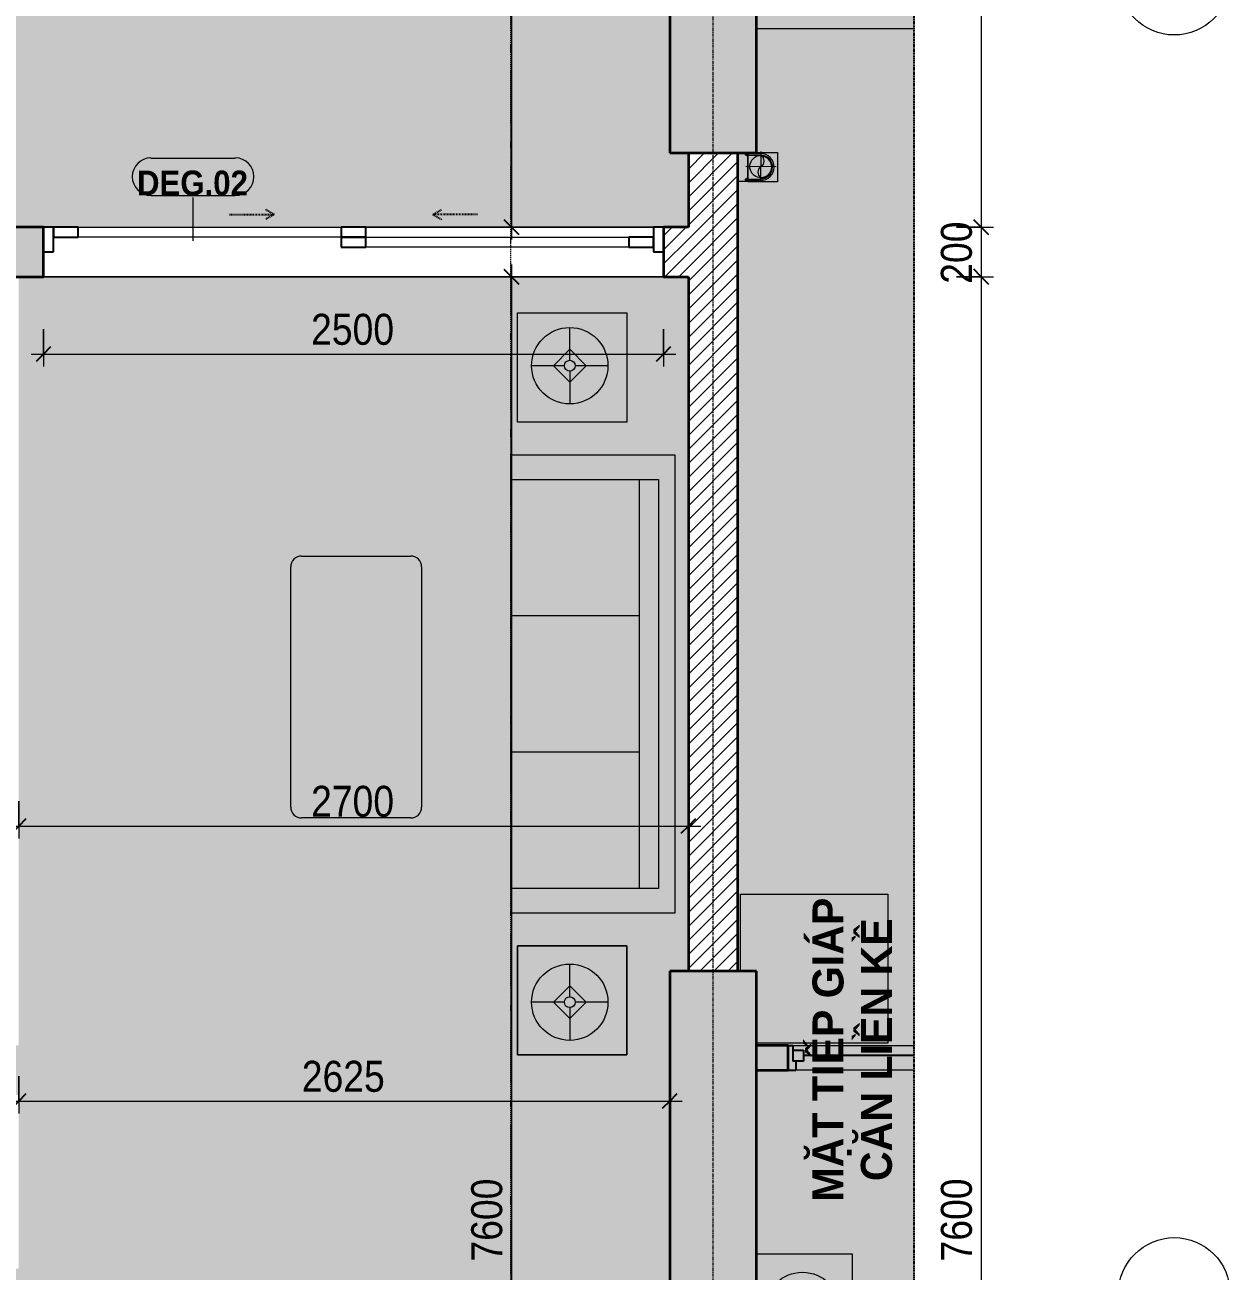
# Model space of a CAD drawing. Header units: millimetres. Extents: x 41758 to 237109, y 3795 to 78637.
# Drawn here: x 49978 to 54837, y 39327 to 44353 of the extents above; entities that cross this region are included whole.
import ezdxf

# ---------------------------------------------------------------- set-up
doc = ezdxf.new("R2010")
doc.units = ezdxf.units.MM
for name, pattern in [('Dash', [6, 3, -3]), ('Dash - Tight', [4.5, 3, -1.5]), ('Dash Dot 3_16_', [7.9375, 4.7625, -1.5875, 0, -1.5875]), ('Grid Line', [22.225, 12.7, -3.175, 3.175, -3.175]), ('Hidden', [7.14375, 4.7625, -2.38125]), ('IMPORT-CENTER _2_', [40.64, 25.4, -5.08, 5.08, -5.08])]:
    doc.linetypes.add(name, pattern=pattern)
for name, color, linetype, lineweight in [('0-1', 7, 'Continuous', 5), ('A-ANNO-DIMS', 211, 'Continuous', 9), ('A-ANNO-DIMS-50', 211, 'Continuous', 9), ('A-DETL-GENF-1', 7, 'Continuous', 18), ('A-DETL-GENF-3', 92, 'Dash - Tight', 18), ('A-DETL-GENF-4', 9, 'Continuous', 18), ('A-DETL-GENF-5', 92, 'Hidden', 25), ('A-DETL-MEDM', 33, 'Continuous', 35), ('A-DETL-THIN', 151, 'Continuous', 18), ('A-DOOR', 31, 'Continuous', 18), ('A-DOOR-4', 31, 'Continuous', 25), ('A-DOOR-FRAM', 31, 'Continuous', 25), ('A-DOOR-HDLN', 31, 'Dash', 25), ('A-DOOR-IDEN', 31, 'Continuous', 9), ('A-FLOR-2', 7, 'Continuous', 18), ('A-GLAZ', 151, 'Continuous', 18), ('A-GLAZ-1', 151, 'Continuous', 25), ('A-WALL', 113, 'Continuous', 18), ('A-WALL-4', 71, 'Continuous', 35), ('A-WALL-5', 254, 'Continuous', 18), ('A-WALL-6', 113, 'Continuous', 35), ('A-WALL-PATT-2', 111, 'Continuous', 18), ('G-ANNO-SYMB-1', 111, 'Dash Dot 3_16_', 18), ('G-ANNO-TEXT-1', 7, 'Continuous', 9), ('G-IMPT', 8, 'Continuous', 18), ('G-IMPT-2', 50, 'Continuous', 18), ('G-IMPT-3', 8, 'IMPORT-CENTER _2_', 18), ('I-FURN', 30, 'Continuous', 18), ('I-FURN-1', 253, 'Continuous', 18), ('I-FURN-2', 50, 'Continuous', 18), ('M-EQPM', 50, 'Continuous', 18), ('S-COLS', 52, 'Continuous', 18), ('S-GRID-1', 1, 'Grid Line', 9), ('S-GRID-IDEN', 1, 'Continuous', 9)]:
    doc.layers.add(name, color=color, linetype=linetype, lineweight=lineweight)
doc.layers.add('A-DETL-GENF-2', color=7, linetype='Continuous', lineweight=18, transparency=0.2)
doc.styles.add('Arial_B', font='arialbd.ttf', dxfattribs={"width": 0.95, "height": 125})
doc.styles.add('Arial_B_1', font='arialbd.ttf', dxfattribs={"width": 0.9, "height": 100})
doc.styles.add('UTM Avo', font='', dxfattribs={"width": 0.9, "height": 125})
doc.styles.get('UTM Avo').set_extended_font_data('UTM Avo')
doc.dimstyles.new('1_Dim_chi_tiet_2_5', dxfattribs={"dimscale": 304.8, "dimtxt": 124.912619, "dimasz": 0.19685, "dimexe": 0.164042, "dimexo": 0.0625, "dimgap": 0.016404, "dimtad": 1, "dimdec": 0, "dimrnd": 5, "dimzin": 0, "dimdsep": 46, "dimtxsty": 'UTM Avo', "dimblk1": 'OBLIQUE', "dimblk2": 'OBLIQUE', "dimsah": 1, "dimcen": 0.09, "dimdle": 0.164042, "dimazin": 0, "dimtfac": 1, "dimtdec": 4, "dimtix": 1, "dimtmove": 0, "dimatfit": 3, "dimfxl": 0.328084, "dimfxlon": 1, "dimtvp": 1, "dimtolj": 1, "dimtzin": 0, "dimarcsym": 2})
pattern_1 = [(45, (0, 0), (-28.284271, 28.284271), [])]

# ---------------------------------------------------------------- blocks, each defined once
blk = doc.blocks.new('NCV_TKTC_KET CAU_rvt-1-TKCS_CĂN HỘ LOẠI 6 - MẶT BẰNG')
at = {"layer": 'S-COLS'}
blk.add_line((52927.6, 43837), (52927.6, 44462), dxfattribs=at)
blk = doc.blocks.new('LOBBY_SOFA_1 - LOBBY_SOFA_1-901197-TKCS_CĂN HỘ LOẠI 6 - MẶT BẰNG')
at = {"layer": 'I-FURN'}
for p, q in [((-2128.3, 1548.5), (-1160.3, 1548.5)), ((-2172.3, 1064.5), (-2172.3, 1504.5)), ((-1116.3, 1504.5), (-1116.3, 1064.5)), ((-1160.3, 1020.5), (-2128.3, 1020.5)), ((-2556, 660), (-708, 660)), ((-2556, 0), (-2556, 660)), ((-2457, 66), (-2457, 660)), ((-1907, 143), (-1907, 660)), ((-1357, 143), (-1357, 660)), ((-807, 660), (-807, 66)), ((-708, 660), (-708, 0)), ((-2688.2, 633.5), (-3128.2, 633.5)), ((-3128.2, 633.5), (-3128.2, 193.5)), ((-2688.2, 193.5), (-2688.2, 633.5)), ((-575.9, 633.5), (-135.9, 633.5)), ((-575.9, 193.5), (-575.9, 633.5)), ((-135.9, 633.5), (-135.9, 193.5)), ((-2915.4, 445), (-2915.4, 577)), ((-348.6, 445), (-348.6, 577)), ((-2981.4, 423), (-2915.4, 489)), ((-2915.4, 489), (-2849.4, 423)), ((-348.6, 489), (-414.6, 423)), ((-282.6, 423), (-348.6, 489)), ((-2937.4, 423), (-3069.4, 423)), ((-2915.4, 357), (-2981.4, 423)), ((-2849.4, 423), (-2915.4, 357)), ((-2893.4, 423), (-2761.4, 423)), ((-370.6, 423), (-502.6, 423)), ((-414.6, 423), (-348.6, 357)), ((-348.6, 357), (-282.6, 423)), ((-326.6, 423), (-194.6, 423)), ((-2915.4, 269), (-2915.4, 401)), ((-348.6, 269), (-348.6, 401)), ((-3128.2, 193.5), (-2688.2, 193.5)), ((-135.9, 193.5), (-575.9, 193.5)), ((-807, 143), (-2457, 143)), ((-807, 66), (-2457, 66)), ((-708, 0), (-2556, 0))]:
    blk.add_line(p, q, dxfattribs=at)
for centre, radius in [((-2915.4, 423), 154), ((-348.6, 423), 154), ((-2915.4, 423), 22), ((-348.6, 423), 22)]:
    blk.add_circle(centre, radius, dxfattribs=at)
for centre, start, end in [((-2128.3, 1504.5), 90, 180), ((-1160.3, 1504.5), 0, 90), ((-2128.3, 1064.5), 180, 270), ((-1160.3, 1064.5), 270, 0)]:
    blk.add_arc(centre, 44, start, end, dxfattribs=at)
at = {"layer": 'I-FURN-1'}
for p, q in [((-2128.3, 1548.5), (-1160.3, 1548.5)), ((-2172.3, 1064.5), (-2172.3, 1504.5)), ((-1116.3, 1504.5), (-1116.3, 1064.5)), ((-1160.3, 1020.5), (-2128.3, 1020.5)), ((-2556, 660), (-708, 660)), ((-2556, 0), (-2556, 660)), ((-708, 660), (-708, 0)), ((-3128.2, 633.5), (-2688.2, 633.5)), ((-3128.2, 193.5), (-3128.2, 633.5)), ((-2688.2, 633.5), (-2688.2, 193.5)), ((-575.9, 633.5), (-135.9, 633.5)), ((-575.9, 193.5), (-575.9, 633.5)), ((-135.9, 633.5), (-135.9, 193.5)), ((-2688.2, 193.5), (-3128.2, 193.5)), ((-135.9, 193.5), (-575.9, 193.5)), ((-708, 0), (-2556, 0))]:
    blk.add_line(p, q, dxfattribs=at)
for centre, start, end in [((-2128.3, 1504.5), 90, 180), ((-1160.3, 1504.5), 0, 90), ((-2128.3, 1064.5), 180, 270), ((-1160.3, 1064.5), 270, 0)]:
    blk.add_arc(centre, 44, start, end, dxfattribs=at)
blk = doc.blocks.new('M_Fixed - 900 x 1400-901191-TKCS_CĂN HỘ LOẠI 6 - MẶT BẰNG')
at = {"layer": 'A-GLAZ-1'}
for p, q in [((387, 0), (431, 0)), ((387, -44), (387, 0)), ((418, 0), (418, 37)), ((450, 37), (418, 37)), ((431, -63), (431, 0)), ((-57.4, -22), (387, -22)), ((431, -44), (387, -44)), ((448.9, -63), (431, -63))]:
    blk.add_line(p, q, dxfattribs=at)
blk = doc.blocks.new('GIUONG NGU-2TAB-1600x2000 - GIUONG NGU-2TAB-1600x2000-V2-TKCS_CĂN HỘ LOẠI 6 - MẶT BẰNG')
at = {"layer": 'I-FURN-2'}
for p, q in [((458.5, 50), (458.5, 699.4)), ((458.5, 699.4), (458.5, 50)), ((508.5, 699.4), (508.5, 100)), ((2058.2, 100), (2058.2, 699.4)), ((2108.2, 699.4), (2108.2, 50)), ((2108.2, 50), (2108.2, 699.4)), ((8.5, 65), (8.5, 450.3)), ((8.5, 450.3), (458.5, 450.3)), ((8.5, 450.3), (458.5, 450.3)), ((8.5, 65), (8.5, 450.3)), ((233.5, 86.8), (233.5, 413.5)), ((458.5, 450.3), (458.5, 50)), ((458.5, 450.3), (458.5, 50)), ((2108.2, 50), (2108.2, 450.3)), ((2108.2, 450.3), (2558.2, 450.3)), ((2108.2, 450.3), (2108.2, 50)), ((2558.2, 450.3), (2108.2, 450.3)), ((2333.2, 86.8), (2333.2, 413.5)), ((2558.2, 450.3), (2558.2, 50)), ((2558.2, 50), (2558.2, 450.3)), ((120.2, 250.2), (346.8, 250.2)), ((2446.5, 250.2), (2219.8, 250.2)), ((508.5, 100), (2058.2, 100)), ((458.5, 50), (168.3, 50)), ((168.3, 50), (458.5, 50)), ((458.5, 50), (168.3, 50)), ((458.5, 0), (168.3, 0)), ((2108.2, 50), (458.5, 50)), ((458.5, 50), (458.5, 0)), ((458.5, 0), (458.5, 50)), ((458.5, 50), (2108.2, 50)), ((458.5, 50), (2108.2, 50)), ((2108.2, 0), (458.5, 0)), ((458.5, 0), (2108.2, 0)), ((2558.2, 50), (2108.2, 50)), ((2108.2, 50), (2558.2, 50)), ((2108.2, 0), (2108.2, 50)), ((2108.2, 50), (2108.2, 0)), ((2108.2, 50), (2558.2, 50)), ((2558.2, 0), (2108.2, 0)), ((2558.2, 50), (2558.2, 0))]:
    blk.add_line(p, q, dxfattribs=at)
for centre in [(233.5, 250.2), (2333.2, 250.2)]:
    blk.add_circle(centre, 150.7, dxfattribs=at)
blk = doc.blocks.new('MAY GIAT - MAY GIAT_dwg-V3-TKCS_CĂN HỘ LOẠI 6 - MẶT BẰNG')
at = {"layer": 'G-IMPT-2'}
blk.add_line((315, 596.6), (5, 596.6), dxfattribs=at)
at = {"layer": 'G-IMPT-2', "flags": 128}
blk.add_lwpolyline([(5, 596.6), (5, 2.3), (605, 2.3), (605, 531.6)], dxfattribs=at)
blk = doc.blocks.new('MAY GIAT - MAY GIAT-V4-TKCS_CĂN HỘ LOẠI 6 - MẶT BẰNG')
at = {"layer": 'I-FURN-2'}
for p, q in [((5, -2.3), (605, -2.3)), ((5, -596.6), (5, -2.3)), ((605, -2.3), (605, -531.6)), ((315, -596.6), (5, -596.6))]:
    blk.add_line(p, q, dxfattribs=at)
at = {"extrusion": (0, 0, -1), "zscale": -1, "rotation": 180}
blk.add_blockref('MAY GIAT - MAY GIAT_dwg-V3-TKCS_CĂN HỘ LOẠI 6 - MẶT BẰNG', (0, 0), dxfattribs=at)
blk = doc.blocks.new('NCV_TKTC_TANG 2_rvt-1-TKCS_CĂN HỘ LOẠI 6 - MẶT BẰNG')
at = {"layer": 'A-FLOR-2'}
for p, q in [((52512.6, 43536.9), (51352.6, 43536.9)), ((52552.6, 43336.9), (50052.6, 43336.9)), ((50052.6, 43336.9), (52552.6, 43336.9))]:
    blk.add_line(p, q, dxfattribs=at)
at = {"layer": 'A-WALL-4'}
for p, q in [((53054.6, 40236.9), (52927.6, 40236.9)), ((53054.6, 40136.9), (53054.6, 40236.9)), ((52927.6, 40136.9), (53054.6, 40136.9))]:
    blk.add_line(p, q, dxfattribs=at)
at = {"layer": 'A-WALL-5'}
for p, q in [((53562, 44336.9), (52927.6, 44336.9)), ((53054.6, 40236.9), (53562, 40236.9)), ((53562, 40136.9), (53054.6, 40136.9))]:
    blk.add_line(p, q, dxfattribs=at)
at = {"layer": 'A-GLAZ', "rotation": 180}
blk.add_blockref('M_Fixed - 900 x 1400-901191-TKCS_CĂN HỘ LOẠI 6 - MẶT BẰNG', (53504.6, 40173.9), dxfattribs=at)
at = {"layer": 'I-FURN'}
for name, p, rotation in [('LOBBY_SOFA_1 - LOBBY_SOFA_1-901197-TKCS_CĂN HỘ LOẠI 6 - MẶT BẰNG', (52597.6, 43326.9), 89.99999999999984), ('MAY GIAT - MAY GIAT-V4-TKCS_CĂN HỘ LOẠI 6 - MẶT BẰNG', (53459.2, 40851.9), 270.0000000000002), ('GIUONG NGU-2TAB-1600x2000 - GIUONG NGU-2TAB-1600x2000-V2-TKCS_CĂN HỘ LOẠI 6 - MẶT BẰNG', (52862.6, 39405.2), 269.9999999999995)]:
    blk.add_blockref(name, p, dxfattribs=dict(at, rotation=rotation))
blk = doc.blocks.new('DEG_02-DEG_03 - DEG_02-2500x2400mm-CỬA ĐI 02 CÁNH TRƯỢT-625766-TKCS_CĂN HỘ LOẠI 6 - MẶT BẰNG')
at = {"layer": 'A-DOOR'}
for p, q in [((-1110, 100), (-50, 100)), ((-50, 60), (-1110, 60)), ((50, 60), (1110, 60)), ((1110, 20), (50, 20))]:
    blk.add_line(p, q, dxfattribs=at)
at = {"layer": 'A-DOOR-4'}
for p, q in [((-1110, 100), (-1210, 100)), ((-1210, 100), (-1210, 60)), ((-1210, 60), (-1110, 60)), ((-1110, 60), (-1110, 100)), ((50, 100), (-50, 100)), ((-50, 100), (-50, 60)), ((50, 60), (-50, 60)), ((-50, 60), (-50, 20)), ((-50, 60), (50, 60)), ((50, 60), (50, 100)), ((50, 20), (50, 60)), ((1210, 60), (1110, 60)), ((1110, 60), (1110, 20)), ((1210, 20), (1210, 60)), ((-50, 20), (50, 20)), ((1110, 20), (1210, 20))]:
    blk.add_line(p, q, dxfattribs=at)
at = {"layer": 'A-DOOR-FRAM'}
for p, q in [((-1210, 100), (-1250, 100)), ((-1210, 0), (-1210, 100)), ((1250, 100), (1210, 100)), ((1210, 100), (1210, 0)), ((1250, 0), (1250, 100)), ((-1250, 0), (-1210, 0)), ((1210, 0), (1250, 0))]:
    blk.add_line(p, q, dxfattribs=at)
at = {"layer": 'A-DOOR-HDLN'}
for p, q in [((-500.4, 151.1), (-320.4, 151.1)), ((-320.4, 151.1), (-355, 171.1)), ((-320.4, 151.1), (-355, 131.1)), ((320.4, 151.1), (355, 171.1)), ((320.4, 151.1), (355, 131.1)), ((500.4, 151.1), (320.4, 151.1))]:
    blk.add_line(p, q, dxfattribs=at)
blk = doc.blocks.new('TKTC_XREF_251221_MB TANG 2-7 - TKTC_XREF_260130_MB TANG 2-5_dwg_$cc-V7-TKCS_CĂN HỘ LOẠI 6 - MẶT BẰNG')
at = {"layer": 'G-IMPT-3'}
for p, q in [((0, -0.673), (0, 0.673)), ((-0.673, 0), (0.673, 0))]:
    blk.add_line(p, q, dxfattribs=at)
at = {"layer": 'M-EQPM'}
for centre, radius, start, end in [((0, 0), 0.5, 72.1908, 360), ((0, 0), 0.5, 90, 270), ((0.188, 0.25), 0.313, 126.8699, 233.1301), ((-0.188, -0.25), 0.313, 306.8699, 53.1301), ((0, 0), 0.5, 360, 72)]:
    blk.add_arc(centre, radius, start, end, dxfattribs=at)
blk = doc.blocks.new('TKTC_XREF_251221_MB TANG 2-7 - TKTC_XREF_260130_MB TANG 2-5_dwg_CUM U_DN100-V8-TKCS_CĂN HỘ LOẠI 6 - MẶT BẰNG')
at = {"layer": 'G-IMPT'}
blk.add_hatch(color=256, dxfattribs=at).paths.add_polyline_path([(0, -61), (15.8, -58.9), (30.5, -52.8), (43.1, -43.1), (53.7, -28.5), (59.1, -14.8), (61, 0), (58.9, 15.8), (52.8, 30.5), (43.1, 43.1), (28.5, 53.7), (14.8, 59.1), (0, 61), (0, 57), (15.8, 54.6), (30.5, 47.8), (40.3, 40.3), (49.4, 28.5), (55.2, 13.4), (57, 0), (54.6, -15.8), (47.8, -30.5), (40.3, -40.3), (28.5, -49.4), (14.8, -55.1), (0, -57), (0, -58.9)])
for p, q in [((-79.1, 66.6), (-79.1, 63.4)), ((-76.6, 66.6), (-76.6, 63.4)), ((-74.6, 66.6), (-74.6, 63.4)), ((-72.7, 69.3), (-72.7, 60.7)), ((-66.9, 67.9), (-71.7, 67.9)), ((-65, 69), (0, 69)), ((-66.9, 62.1), (-71.7, 62.1)), ((-79.1, -63.4), (-79.1, -66.6)), ((-76.6, -63.4), (-76.6, -66.6)), ((-74.6, -63.4), (-74.6, -66.6)), ((-72.7, -60.7), (-72.7, -69.3)), ((-66.9, -62.1), (-71.7, -62.1)), ((-66.9, -67.9), (-71.7, -67.9)), ((-65, -69), (0, -69))]:
    blk.add_line(p, q, dxfattribs=at)
at = {"layer": 'G-IMPT', "flags": 128}
for points in [[(-72.7, 67.6), (-78.1, 67.6), (-78.1, 62.4), (-72.7, 62.4)], [(-71.7, 59.2), (-66.9, 59.2), (-66.9, 70.8), (-71.7, 70.8)], [(-66.9, 70.8), (-66.9, 72.7), (-65, 72.7), (-65, 57.3), (-66.9, 57.3), (-66.9, 59.2)], [(-65, 61), (0, 61), (0, 57)], [(-72.7, -62.4), (-78.1, -62.4), (-78.1, -67.6), (-72.7, -67.6)], [(-71.7, -70.8), (-66.9, -70.8), (-66.9, -59.2), (-71.7, -59.2)], [(-66.9, -59.2), (-66.9, -57.3), (-65, -57.3), (-65, -72.7), (-66.9, -72.7), (-66.9, -70.8)], [(-65, -61), (0, -61), (0, -57)]]:
    blk.add_lwpolyline(points, dxfattribs=at)
at = {"layer": 'G-IMPT'}
for centre, radius, start, end in [((-78.1, 66.6), 0.96, 90, 180), ((-71.1, 69.3), 1.56, 112.61986, 247.38014), ((-67.9, 65), 4.8, 143.1301, 216.8699), ((0, 0), 69, 270, 90), ((-78.1, 63.4), 0.96, 180, 270), ((-71.1, 60.7), 1.56, 112.61986, 247.38014), ((0, 0), 61, 270, 90), ((0, 0), 57, 270, 90), ((-78.1, -63.4), 0.96, 90, 180), ((-71.1, -60.7), 1.56, 112.61986, 247.38014), ((-67.9, -65), 4.8, 143.1301, 216.8699), ((-78.1, -66.6), 0.96, 180, 270), ((-71.1, -69.3), 1.56, 112.61986, 247.38014)]:
    blk.add_arc(centre, radius, start, end, dxfattribs=at)
blk = doc.blocks.new('TKTC_XREF_251221_MB TANG 2-7 - TKTC_XREF_251221_MB TANG 2-7-2039446-TKCS_CĂN HỘ LOẠI 6 - MẶT BẰNG')
at = {"layer": 'M-EQPM'}
for p, q in [((19240, 26600), (19240, 26484.2)), ((19240, 26482.2), (19240, 26600)), ((19275, 26601.8), (19360, 26601.8)), ((19360, 26601.8), (19360, 26482.2)), ((19240, 26484.2), (19200, 26484.2)), ((19360, 26482.2), (19240, 26482.2))]:
    blk.add_line(p, q, dxfattribs=at)
at = {"xscale": 0.7894736842105242, "yscale": 0.7894736842105242, "zscale": 0.7894736842105242}
blk.add_blockref('TKTC_XREF_251221_MB TANG 2-7 - TKTC_XREF_260130_MB TANG 2-5_dwg_CUM U_DN100-V8-TKCS_CĂN HỘ LOẠI 6 - MẶT BẰNG', (19291.3, 26542.4), dxfattribs=at)
at = {"extrusion": (0, 0, -1), "xscale": 90.00000000005072, "yscale": 90.00000000005072, "zscale": -90.00000000005073, "rotation": 0.3740267799372842}
blk.add_blockref('TKTC_XREF_251221_MB TANG 2-7 - TKTC_XREF_260130_MB TANG 2-5_dwg_$cc-V7-TKCS_CĂN HỘ LOẠI 6 - MẶT BẰNG', (-19292.9, 26544.2), dxfattribs=at)
blk = doc.blocks.new('BORDER VIEW - BORDER VIEW-2592627-TKCS_CĂN HỘ LOẠI 6 - MẶT BẰNG')
at = {"layer": 'A-DETL-GENF-5'}
blk.add_line((9749.4, 11501), (9749.4, 150), dxfattribs=at)
blk = doc.blocks.new('Grid - M_Grid Head - Circle-353313-TKCS_CĂN HỘ LOẠI 6 - MẶT BẰNG')
at = {"layer": 'S-GRID-IDEN'}
blk.add_circle((0, 0), 4.5, dxfattribs=at)
blk = doc.blocks.new('DIMBLOCK6-TKCS_CĂN HỘ LOẠI 6 - MẶT BẰNG')
at = {"layer": 'A-ANNO-DIMS-50'}
for p, q in [((53833.3, 45787), (53833.3, 43536.9)), ((53733.3, 45737), (53883.3, 45737)), ((53833.3, 45737), (53733.3, 45737)), ((53733.3, 43536.9), (53883.3, 43536.9)), ((53833.3, 43536.9), (53733.3, 43536.9))]:
    blk.add_line(p, q, dxfattribs=at)
at = {"layer": 'A-ANNO-DIMS-50', "lineweight": 25}
for p, q in [((53833.3, 45737), (53803.3, 45767)), ((53833.3, 45737), (53863.3, 45707)), ((53833.3, 43536.9), (53803.3, 43566.9)), ((53833.3, 43536.9), (53863.3, 43506.9))]:
    blk.add_line(p, q, dxfattribs=at)
at = {"layer": 'A-ANNO-DIMS-50', "color": 0, "insert": (53670.9, 44465.8), "char_height": 125, "width": 410.824, "attachment_point": 1, "rotation": 90, "line_spacing_factor": 1.110334, "style": 'UTM Avo'}
blk.add_mtext('2200', dxfattribs=at)
blk = doc.blocks.new('_Oblique')
at = {"color": 0, "linetype": 'ByBlock', "lineweight": -2}
blk.add_line((-0.5, -0.5), (0.5, 0.5), dxfattribs=at)
blk = doc.blocks.new('DIMBLOCK7-TKCS_CĂN HỘ LOẠI 6 - MẶT BẰNG')
at = {"layer": 'A-ANNO-DIMS-50'}
for p, q in [((53733.3, 43536.9), (53883.3, 43536.9)), ((53833.3, 43536.9), (53733.3, 43536.9)), ((53833.3, 43536.9), (53833.3, 43336.9)), ((53733.3, 43336.9), (53883.3, 43336.9)), ((53833.3, 43336.9), (53733.3, 43336.9))]:
    blk.add_line(p, q, dxfattribs=at)
at = {"layer": 'A-ANNO-DIMS-50', "lineweight": 25}
for p, q in [((53833.3, 43536.9), (53803.3, 43566.9)), ((53833.3, 43536.9), (53863.3, 43506.9)), ((53833.3, 43336.9), (53803.3, 43366.9)), ((53833.3, 43336.9), (53863.3, 43306.9))]:
    blk.add_line(p, q, dxfattribs=at)
at = {"layer": 'A-ANNO-DIMS-50', "color": 0, "insert": (53670.9, 43308.6), "char_height": 125, "width": 308.118, "attachment_point": 1, "rotation": 90, "line_spacing_factor": 1.110334, "style": 'UTM Avo'}
blk.add_mtext('200', dxfattribs=at)
blk = doc.blocks.new('DIMBLOCK8-TKCS_CĂN HỘ LOẠI 6 - MẶT BẰNG')
at = {"layer": 'A-ANNO-DIMS-50'}
for p, q in [((53733.3, 43336.9), (53883.3, 43336.9)), ((53833.3, 43336.9), (53733.3, 43336.9)), ((53833.3, 43336.9), (53833.3, 35737.4)), ((53733.3, 35737.4), (53883.3, 35737.4)), ((53833.3, 35737.4), (53733.3, 35737.4))]:
    blk.add_line(p, q, dxfattribs=at)
at = {"layer": 'A-ANNO-DIMS-50', "lineweight": 25}
for p, q in [((53833.3, 43336.9), (53803.3, 43366.9)), ((53833.3, 43336.9), (53863.3, 43306.9)), ((53833.3, 35737.4), (53803.3, 35767.4)), ((53833.3, 35737.4), (53863.3, 35707.4))]:
    blk.add_line(p, q, dxfattribs=at)
at = {"layer": 'A-ANNO-DIMS-50', "color": 0, "insert": (53670.9, 39366), "char_height": 125, "width": 410.824, "attachment_point": 1, "rotation": 90, "line_spacing_factor": 1.110334, "style": 'UTM Avo'}
blk.add_mtext('7600', dxfattribs=at)
blk = doc.blocks.new('DIMBLOCK21-TKCS_CĂN HỘ LOẠI 6 - MẶT BẰNG')
at = {"layer": 'A-ANNO-DIMS-50'}
for p, q in [((49952.6, 41221.7), (49952.6, 41071.7)), ((49952.6, 41121.7), (49952.6, 41221.7)), ((52652.6, 41221.7), (52652.6, 41071.7)), ((52652.6, 41121.7), (52652.6, 41221.7)), ((49902.6, 41121.7), (52702.6, 41121.7))]:
    blk.add_line(p, q, dxfattribs=at)
at = {"layer": 'A-ANNO-DIMS-50', "lineweight": 25}
for p, q in [((49952.6, 41121.7), (49922.6, 41091.7)), ((49952.6, 41121.7), (49982.6, 41151.7)), ((52652.6, 41121.7), (52622.6, 41091.7)), ((52652.6, 41121.7), (52682.6, 41151.7))]:
    blk.add_line(p, q, dxfattribs=at)
at = {"layer": 'A-ANNO-DIMS-50', "color": 0, "insert": (51131.4, 41284.1), "char_height": 125, "width": 410.824, "attachment_point": 1, "line_spacing_factor": 1.110334, "style": 'UTM Avo'}
blk.add_mtext('2700', dxfattribs=at)
blk = doc.blocks.new('DIMBLOCK22-TKCS_CĂN HỘ LOẠI 6 - MẶT BẰNG')
at = {"layer": 'A-ANNO-DIMS-50'}
for p, q in [((51939.3, 43386.5), (51939.3, 35686.9)), ((52039.3, 43336.5), (51889.3, 43336.5)), ((51939.3, 43336.5), (52039.3, 43336.5)), ((52039.3, 35736.9), (51889.3, 35736.9)), ((51939.3, 35736.9), (52039.3, 35736.9))]:
    blk.add_line(p, q, dxfattribs=at)
at = {"layer": 'A-ANNO-DIMS-50', "lineweight": 25}
for p, q in [((51939.3, 43336.5), (51909.3, 43366.5)), ((51939.3, 43336.5), (51969.3, 43306.5)), ((51939.3, 35736.9), (51909.3, 35766.9)), ((51939.3, 35736.9), (51969.3, 35706.9))]:
    blk.add_line(p, q, dxfattribs=at)
at = {"layer": 'A-ANNO-DIMS-50', "color": 0, "insert": (51776.9, 39365.5), "char_height": 125, "width": 410.824, "attachment_point": 1, "rotation": 90, "line_spacing_factor": 1.110334, "style": 'UTM Avo'}
blk.add_mtext('7600', dxfattribs=at)
blk = doc.blocks.new('DIMBLOCK37-TKCS_CĂN HỘ LOẠI 6 - MẶT BẰNG')
at = {"layer": 'A-ANNO-DIMS-50'}
for p, q in [((51939.3, 45682), (51939.3, 43486.9)), ((52039.3, 45632), (51889.3, 45632)), ((51939.3, 45632), (52039.3, 45632)), ((52039.3, 43536.9), (51889.3, 43536.9)), ((51939.3, 43536.9), (52039.3, 43536.9))]:
    blk.add_line(p, q, dxfattribs=at)
at = {"layer": 'A-ANNO-DIMS-50', "lineweight": 25}
for p, q in [((51939.3, 45632), (51909.3, 45662)), ((51939.3, 45632), (51969.3, 45602)), ((51939.3, 43536.9), (51909.3, 43566.9)), ((51939.3, 43536.9), (51969.3, 43506.9))]:
    blk.add_line(p, q, dxfattribs=at)
at = {"layer": 'A-ANNO-DIMS-50', "color": 0, "insert": (51776.9, 44413.3), "char_height": 125, "width": 410.824, "attachment_point": 1, "rotation": 90, "line_spacing_factor": 1.110334, "style": 'UTM Avo'}
blk.add_mtext('2095', dxfattribs=at)
blk = doc.blocks.new('DIMBLOCK38-TKCS_CĂN HỘ LOẠI 6 - MẶT BẰNG')
at = {"layer": 'A-ANNO-DIMS-50'}
for p, q in [((49952.6, 40112.7), (49952.6, 39962.7)), ((49952.6, 40012.7), (49952.6, 40112.7)), ((52577.6, 40112.7), (52577.6, 39962.7)), ((52577.6, 40012.7), (52577.6, 40112.7)), ((49902.6, 40012.7), (52627.6, 40012.7))]:
    blk.add_line(p, q, dxfattribs=at)
at = {"layer": 'A-ANNO-DIMS-50', "lineweight": 25}
for p, q in [((49952.6, 40012.7), (49922.6, 39982.7)), ((49952.6, 40012.7), (49982.6, 40042.7)), ((52577.6, 40012.7), (52547.6, 39982.7)), ((52577.6, 40012.7), (52607.6, 40042.7))]:
    blk.add_line(p, q, dxfattribs=at)
at = {"layer": 'A-ANNO-DIMS-50', "color": 0, "insert": (51093.9, 40175.1), "char_height": 125, "width": 410.824, "attachment_point": 1, "line_spacing_factor": 1.110334, "style": 'UTM Avo'}
blk.add_mtext('2625', dxfattribs=at)
blk = doc.blocks.new('STN_Door Tag - STN_Door Tag-1788670-TKCS_CĂN HỘ LOẠI 6 - MẶT BẰNG')
at = {"layer": 'A-DOOR-IDEN'}
for p, q in [((-3.37, 1.49), (3.43, 1.49)), ((-3.37, -1.52), (3.43, -1.52))]:
    blk.add_line(p, q, dxfattribs=at)
for centre, start, end in [((-3.37, -0.01), 90, 270), ((3.43, -0.01), 270, 90)]:
    blk.add_arc(centre, 1.51, start, end, dxfattribs=at)
blk = doc.blocks.new('DIMBLOCK39-TKCS_CĂN HỘ LOẠI 6 - MẶT BẰNG')
at = {"layer": 'A-ANNO-DIMS-50'}
for p, q in [((50052.6, 43125.2), (50052.6, 42975.2)), ((50052.6, 43025.2), (50052.6, 43125.2)), ((52552.6, 43125.2), (52552.6, 42975.2)), ((52552.6, 43025.2), (52552.6, 43125.2)), ((50002.6, 43025.2), (52602.6, 43025.2))]:
    blk.add_line(p, q, dxfattribs=at)
at = {"layer": 'A-ANNO-DIMS-50', "lineweight": 25}
for p, q in [((50052.6, 43025.2), (50022.6, 42995.2)), ((50052.6, 43025.2), (50082.6, 43055.2)), ((52552.6, 43025.2), (52522.6, 42995.2)), ((52552.6, 43025.2), (52582.6, 43055.2))]:
    blk.add_line(p, q, dxfattribs=at)
at = {"layer": 'A-ANNO-DIMS-50', "color": 0, "insert": (51131.4, 43187.6), "char_height": 125, "width": 410.824, "attachment_point": 1, "line_spacing_factor": 1.110334, "style": 'UTM Avo'}
blk.add_mtext('2500', dxfattribs=at)

msp = doc.modelspace()

# ---------------------------------------------------------------- hatches: boundary and pattern name
at = {"layer": 'A-DETL-GENF-1'}
h = msp.add_hatch(color=256, dxfattribs=at)
h.paths.add_polyline_path([(51133.2, 43536.9), (52652.6, 43536.9), (52652.6, 43836.9), (52577.6, 43837), (52577.6, 44536.9), (52827.6, 44537.4), (52827.6, 45632), (48852.6, 45632), (48852.6, 45536.9), (48847.6, 45536.9), (48847.6, 45532), (48052.6, 45532), (48052.6, 44536.9), (48252.6, 44536.9), (48252.6, 44336.9), (48052.6, 44336.9), (48052.6, 43536.9), (50192.6, 43536.9)])
h.paths.add_polyline_path([(48144.3, 45371.1), (48128.5, 45373.2), (48113.8, 45379.3), (48101.2, 45388.9), (48091.6, 45401.5), (48085.5, 45416.2), (48083.4, 45432), (48087.4, 45432), (48089.8, 45416.2), (48095, 45403.5), (48104.1, 45391.8), (48115.8, 45382.7), (48129.6, 45377), (48144.3, 45375.1), (48160, 45377.5), (48172.7, 45382.7), (48184.5, 45391.8), (48193.5, 45403.5), (48199.2, 45417.2), (48201.1, 45432), (48205.1, 45432), (48203, 45416.2), (48197, 45401.5), (48187.3, 45388.9), (48172.7, 45378.4), (48159, 45373)])
h.paths.add_polyline_path([(48295.1, 45397.7), (48282.6, 45399.4), (48271, 45404.2), (48261.1, 45412), (48253.5, 45422), (48248.8, 45433.6), (48247.2, 45446.1), (48250.3, 45446.1), (48252.1, 45433.6), (48257.4, 45422), (48263.3, 45414.2), (48272.6, 45407), (48284.5, 45402.3), (48295.1, 45400.8), (48307.5, 45402.6), (48319.2, 45407.9), (48327, 45413.8), (48334.2, 45423.1), (48338.7, 45433.9), (48340.3, 45445.5), (48343.5, 45445.5), (48341.8, 45433.1), (48336.9, 45421.5), (48329.2, 45411.5), (48317.6, 45403.3), (48306.7, 45399.1), (48295.1, 45397.7)])
msp.add_hatch(color=256, dxfattribs=at).paths.add_polyline_path([(52467.6, 35736.9), (52652.6, 35737.4), (52652.6, 39236.9), (52577.6, 39236.9), (52577.6, 40536.9), (52652.6, 40536.9), (52652.4, 43336.5), (49952.6, 43336.5), (49952.6, 39336.9), (47452.6, 39336.9), (47452.6, 37936.9), (48552.6, 37936.9), (48552.6, 35736.9), (51447.6, 35736.9)])
at = {"layer": 'A-DETL-GENF-2'}
h = msp.add_hatch(color=256, dxfattribs=at)
h.paths.add_polyline_path([(51133.2, 34896.9), (53412, 34896.9), (53450.8, 34902), (53487, 34917), (53518.1, 34940.9), (53541.9, 34971.9), (53556.9, 35008.1), (53562, 35046.9), (53562, 46398), (53556.9, 46436.8), (53541.9, 46473), (53518.1, 46504), (53487, 46527.9), (53450.8, 46542.9), (53412, 46548), (43962.6, 46548), (43923.7, 46542.9), (43887.6, 46527.9), (43856.5, 46504), (43832.7, 46473), (43817.7, 46436.8), (43812.6, 46398), (43812.6, 35046.9), (43817.7, 35008.1), (43832.7, 34971.9), (43856.5, 34940.9), (43887.6, 34917), (43923.7, 34902), (43962.6, 34896.9), (50326.8, 34896.9)])
h.paths.add_polyline_path([(51412.6, 35537.4), (44452.6, 35537.4), (44452.6, 45736.9), (44652.6, 45736.9), (44652.6, 45732), (48652.6, 45732), (48652.6, 45737), (48852.6, 45736.9), (48852.6, 45732), (52927.6, 45732), (52927.5, 43836.9), (52852.6, 43836.9), (52852.6, 40536.9), (52927.6, 40536.9), (52927.6, 39236.9), (52852.6, 39236.9), (52852.6, 35537.4), (51447.6, 35537.4)])
h.paths.add_polyline_path([(52943.9, 43731.2), (52943.9, 43734.3), (52956.3, 43736.2), (52968, 43741.6), (52975.7, 43747.5), (52982.8, 43756.8), (52987.5, 43768.7), (52988.9, 43779.3), (52987, 43791.8), (52981.6, 43803.4), (52975.7, 43811.2), (52966.4, 43818.3), (52955.5, 43822.8), (52943.9, 43824.3), (52943.9, 43827.5), (52956.3, 43825.9), (52968, 43821), (52977.9, 43813.4), (52986.2, 43801.8), (52990.5, 43791), (52992, 43779.3), (52990.4, 43766.9), (52985.6, 43755.3), (52977.9, 43745.3), (52966.4, 43737), (52955.5, 43732.7)])
at = {"layer": 'A-DETL-GENF-4'}
h = msp.add_hatch(dxfattribs=at)
h.set_pattern_fill('FP_2', color=256, style=0, pattern_type=2)
h.set_pattern_definition([(50, (0, 0), (364.3679, -31.8783), [38.1, -419.1]), (355, (0, 0), (-70.4859, 382.1133), [30.48, -335.28]), (100.451, (30.36, -2.66), (293.885, 350.2334), [32.38, -356.18]), (46.184, (0, 101.6), (542.1585, -84.0858), [57.15, -628.65]), (96.636, (45.2, 94.6), (474.805, 494.8554), [48.57, -534.27]), (351.184, (0, 101.6), (474.81, 494.85), [45.72, -502.92]), (21, (50.8, 76.2), (303.2285, -204.5305), [38.1, -419.1]), (326, (50.8, 76.2), (123.6039, 368.376), [30.48, -335.28]), (71.451, (76.07, 59.16), (426.8341, 163.8427), [32.38, -356.18]), (37.5, (0, 0), (6.17665, 169.11015), [3.353, -327.863, 3.353, -337.007, -336.55]), (37.5, (0, 0), (6.17665, 169.11015), [-671.576, 3.353, -333.197]), (7.5, (0, 0), (133.63888, 200.3615), [3.353, -190.703, 3.353, -320.243, -128.27]), (7.5, (0, 0), (133.63888, 200.3615), [-517.652, 3.353, -124.917]), (327.5, (-113.28, 0), (271.18182, -11.45836), [3.353, -123.647, 3.353, -392.887, -525.78]), (327.5, (-113.28, 0), (271.18182, -11.45836), [-523.24, 3.353, -522.427]), (317.5, (-164.08, 0), (296.2585, 50.85285), [3.353, -161.747, 3.353, -259.791, -373.38]), (317.5, (-164.08, 0), (296.2585, 50.85285), [-428.244, 3.353, -370.027]), (45, (0, 0), (-125.7236, 125.7236), []), (45, (0, 190.5), (-125.7236, 125.7236), [])])
h.paths.add_polyline_path([(44652.6, 35537.4), (44652.6, 35736.9), (44452.6, 35736.9), (44452.6, 35537.4)])
h.paths.add_polyline_path([(49652.9, 35537.4), (49652.9, 35737.4), (49452.9, 35736.9), (49452.9, 35537.4)])
h.paths.add_polyline_path([(52652.6, 35537.4), (52852.6, 35537.4), (52852.6, 35737.4), (52652.6, 35736.9), (52652.6, 35691.3)])
h.paths.add_polyline_path([(48452.6, 37836.9), (48552.6, 37836.9), (48552.6, 37936.9), (48352.6, 37936.9), (48352.6, 37836.9)])
h.paths.add_polyline_path([(52652.6, 39236.9), (52927.6, 39236.9), (52927.6, 40536.9), (52577.6, 40536.9), (52577.6, 39236.9)])
h.paths.add_polyline_path([(44652.6, 39236.9), (44802.6, 39236.9), (44802.6, 40536.9), (44452.6, 40536.9), (44452.6, 39236.9)])
h.paths.add_polyline_path([(49952.6, 40036.9), (49952.6, 40236.9), (49852.6, 40236.9), (49852.6, 40036.9)])
h.paths.add_polyline_path([(47352.6, 40036.9), (47452.6, 40036.9), (47452.6, 40236.9), (47352.6, 40236.9)])
h.paths.add_polyline_path([(49952.6, 43336.9), (50052.6, 43336.9), (50052.5, 43536.9), (49852.6, 43536.9), (49852.6, 43336.9)])
h.paths.add_polyline_path([(47452.6, 43336.9), (47552.6, 43336.9), (47552.6, 43536.9), (47352.6, 43536.9), (47352.6, 43336.9), (47424.6, 43336.9)])
h.paths.add_polyline_path([(52927.6, 43836.9), (52927.6, 43837), (52927.6, 44536.9), (52577.6, 44536.9), (52577.6, 43836.9), (52927.5, 43836.9)])
h.paths.add_polyline_path([(44652.6, 43836.9), (44802.6, 43836.9), (44802.6, 44536.9), (44452.6, 44536.9), (44452.6, 43836.9)])
h.paths.add_polyline_path([(48052.6, 44336.9), (48252.6, 44336.9), (48252.6, 44536.9), (47852.6, 44536.9), (47852.6, 44336.9)])
h.paths.add_polyline_path([(48847.6, 45537), (48852.6, 45537), (48852.5, 45737), (48652.6, 45736.9), (48652.6, 45537), (48660.8, 45537)])
h.paths.add_polyline_path([(44652.6, 45537), (44652.6, 45732), (44452.6, 45732), (44452.6, 45537), (44642.2, 45537)])
at = {"layer": 'A-WALL-PATT-2'}
h = msp.add_hatch(dxfattribs=at)
h.set_pattern_fill('FP_1', color=256, style=0, pattern_type=2)
h.set_pattern_definition(pattern_1)
h.paths.add_polyline_path([(52852.6, 40536.9), (52852.5, 43836.9), (52652.6, 43836.9), (52652.6, 40536.9)])
h = msp.add_hatch(dxfattribs=at)
h.set_pattern_fill('FP_1', color=256, style=0, pattern_type=2)
h.set_pattern_definition(pattern_1)
h.paths.add_polyline_path([(52552.6, 43336.9), (52652.6, 43336.9), (52652.6, 43536.9), (52552.6, 43536.9), (52552.6, 43386.9)])
h.paths.add_polyline_path([(47552.6, 43336.9), (48252.6, 43336.9), (48252.6, 43536.9), (47552.6, 43536.9)])
h.paths.add_polyline_path([(49852.5, 43336.9), (49852.5, 43536.9), (49652.6, 43536.9), (49652.6, 43336.9)])

# ---------------------------------------------------------------- linework, layer by layer
at = {"layer": 'A-DETL-MEDM'}
for p, q in [((52577.6, 44536.9), (52577.6, 43836.9)), ((52927.6, 43836.9), (52927.6, 44536.9)), ((52577.6, 43836.9), (52927.6, 43836.9)), ((50052.6, 43536.9), (49852.6, 43536.9)), ((50052.6, 43336.9), (50052.6, 43536.9)), ((49852.6, 43336.9), (50052.6, 43336.9)), ((52927.6, 40536.9), (52577.6, 40536.9)), ((52577.6, 40536.9), (52577.6, 39236.9)), ((52927.6, 39236.9), (52927.6, 40536.9))]:
    msp.add_line(p, q, dxfattribs=at)
at = {"layer": 'A-DETL-THIN'}
for p, q in [((52652.6, 43536.9), (52652.6, 43836.9)), ((52852.6, 43836.9), (52852.6, 40536.9)), ((50052.6, 43536.9), (52652.6, 43536.9)), ((52652.6, 43336.5), (49952.6, 43336.5)), ((52652.6, 40536.9), (52652.6, 43336.5))]:
    msp.add_line(p, q, dxfattribs=at)
at = {"layer": 'A-DOOR-IDEN'}
msp.add_line((50655.7, 43482.4), (50655.7, 43656.6), dxfattribs=at)
at = {"layer": 'A-WALL'}
for p, q in [((51352.6, 43536.9), (52512.6, 43536.9)), ((52552.6, 43336.9), (50052.6, 43336.9))]:
    msp.add_line(p, q, dxfattribs=at)
at = {"layer": 'A-WALL-6'}
for p, q in [((52652.6, 43836.9), (52652.6, 43536.9)), ((52852.6, 40536.9), (52852.6, 43836.9)), ((52652.6, 43536.9), (52552.6, 43536.9)), ((52552.6, 43536.9), (52552.6, 43336.9)), ((52552.6, 43336.9), (52652.6, 43336.9)), ((52652.6, 43336.9), (52652.6, 40536.9))]:
    msp.add_line(p, q, dxfattribs=at)
at = {"layer": 'G-ANNO-SYMB-1'}
msp.add_line((51937.3, 33831.1), (51937.3, 47639.3), dxfattribs=at)
at = {"layer": 'S-GRID-1'}
msp.add_line((52752.6, 35393.2), (52752.6, 46114.7), dxfattribs=at)

# ---------------------------------------------------------------- block references
at = {"layer": '0-1'}
for name in ['NCV_TKTC_KET CAU_rvt-1-TKCS_CĂN HỘ LOẠI 6 - MẶT BẰNG', 'NCV_TKTC_TANG 2_rvt-1-TKCS_CĂN HỘ LOẠI 6 - MẶT BẰNG']:
    msp.add_blockref(name, (0, 0), dxfattribs=at)
at = {"layer": 'A-DETL-GENF-3'}
msp.add_blockref('BORDER VIEW - BORDER VIEW-2592627-TKCS_CĂN HỘ LOẠI 6 - MẶT BẰNG', (43812.6, 34896.9), dxfattribs=at)
at = {"layer": 'A-DOOR'}
msp.add_blockref('DEG_02-DEG_03 - DEG_02-2500x2400mm-CỬA ĐI 02 CÁNH TRƯỢT-625766-TKCS_CĂN HỘ LOẠI 6 - MẶT BẰNG', (51302.6, 43436.9), dxfattribs=at)
at = {"layer": 'A-DOOR-IDEN', "xscale": 49.99999999999998, "yscale": 49.99999999999998, "zscale": 49.99999999999998}
msp.add_blockref('STN_Door Tag - STN_Door Tag-1788670-TKCS_CĂN HỘ LOẠI 6 - MẶT BẰNG', (50654.1, 43741.1), dxfattribs=at)
at = {"layer": 'M-EQPM'}
msp.add_blockref('TKTC_XREF_251221_MB TANG 2-7 - TKTC_XREF_251221_MB TANG 2-7-2039446-TKCS_CĂN HỘ LOẠI 6 - MẶT BẰNG', (33652.6, 17236.9), dxfattribs=at)
at = {"layer": 'S-GRID-IDEN', "xscale": 49.99999999999998, "yscale": 49.99999999999998, "zscale": 49.99999999999998, "rotation": 89.99999999999984}
for p in [(54612, 44536.9), (54612, 39236.9)]:
    msp.add_blockref('Grid - M_Grid Head - Circle-353313-TKCS_CĂN HỘ LOẠI 6 - MẶT BẰNG', p, dxfattribs=at)

# ---------------------------------------------------------------- texts
at = {"layer": 'A-DOOR-IDEN', "insert": (50653.1, 43714.4), "char_height": 100, "width": 458.55, "attachment_point": 5, "line_spacing_factor": 0.936439, "style": 'Arial_B_1'}
msp.add_mtext('\\pt2.25,4.5,6.75,9,11.25,13.5,15.75,18,20.25,22.5,24.75,27,29.25,31.5,33.75,36,38.25,40.5,42.75,45,47.25,49.5,51.75,54,56.25,58.5,60.75,63,65.25,67.5,69.75,72;DEG.02', dxfattribs=at)
at = {"layer": 'G-ANNO-TEXT-1', "insert": (53314.1, 40220), "char_height": 125, "width": 1388.9, "attachment_point": 5, "rotation": 90, "line_spacing_factor": 0.936439, "style": 'Arial_B'}
msp.add_mtext('\\pt570,1140,1710,2280,2850,3420,3990,4560,5130,5700,6270,6840,7410,7980,8550,9120,9690,10260,10830,11400,11970,12540,13110,13680,14250,14820,15390,15960,16530,17100,17670,18240;MẶT TIẾP GIÁP\\PCĂN LIỀN KỀ', dxfattribs=at)

# ---------------------------------------------------------------- dimensions: what is measured, and where the dimension line sits
at = {"layer": 'A-ANNO-DIMS'}
for base, p1, p2, override, picture, middle in [((53833.3, 43536.9), (53733.3, 45737), (53733.3, 43536.9), {"dimpost": '<>', "dimfxl": 2200.050696}, 'DIMBLOCK6-TKCS_CĂN HỘ LOẠI 6 - MẶT BẰNG', (53763.6, 44637)), ((51939.3, 43536.9), (52039.3, 45632), (52039.3, 43536.9), {"dimpost": '<>', "dimfxl": 2095.050696}, 'DIMBLOCK37-TKCS_CĂN HỘ LOẠI 6 - MẶT BẰNG', (51869.6, 44584.5)), ((53833.3, 43336.9), (53733.3, 43536.9), (53733.3, 43336.9), {"dimpost": '<>', "dimfxl": 200}, 'DIMBLOCK7-TKCS_CĂN HỘ LOẠI 6 - MẶT BẰNG', (53763.6, 43436.9)), ((51939.3, 35736.9), (52039.3, 43336.5), (52039.3, 35736.9), {"dimpost": '<>', "dimfxl": 7599.573178}, 'DIMBLOCK22-TKCS_CĂN HỘ LOẠI 6 - MẶT BẰNG', (51869.6, 39536.7)), ((53833.253, 35737.3629), (53733.253, 43336.936), (53733.253, 35737.3629), {"dimpost": '<>', "dimfxl": 7599.573178}, 'DIMBLOCK8-TKCS_CĂN HỘ LOẠI 6 - MẶT BẰNG', (53763.568, 39537.1494))]:
    dim = msp.add_linear_dim(base=base, p1=p1, p2=p2, angle=90, dimstyle='1_Dim_chi_tiet_2_5', override=override, dxfattribs=at)
    dim.commit()
    dim.dimension.update_dxf_attribs({"geometry": picture, "text_midpoint": middle})
for base, p1, p2, override, picture, middle in [((52552.6, 43025.2), (50052.6, 43125.2), (52552.6, 43125.2), {"dimpost": '<>', "dimfxl": 2500}, 'DIMBLOCK39-TKCS_CĂN HỘ LOẠI 6 - MẶT BẰNG', (51302.6, 43094.9)), ((52652.6, 41121.7), (49952.6, 41221.7), (52652.6, 41221.7), {"dimpost": '<>', "dimfxl": 2700}, 'DIMBLOCK21-TKCS_CĂN HỘ LOẠI 6 - MẶT BẰNG', (51302.6, 41191.4)), ((52577.6, 40012.7), (49952.6, 40112.7), (52577.6, 40112.7), {"dimpost": '<>', "dimfxl": 2625}, 'DIMBLOCK38-TKCS_CĂN HỘ LOẠI 6 - MẶT BẰNG', (51265.1, 40082.4))]:
    dim = msp.add_linear_dim(base=base, p1=p1, p2=p2, dimstyle='1_Dim_chi_tiet_2_5', override=override, dxfattribs=at)
    dim.commit()
    dim.dimension.update_dxf_attribs({"geometry": picture, "text_midpoint": middle})

doc.saveas('drawing.dxf')
